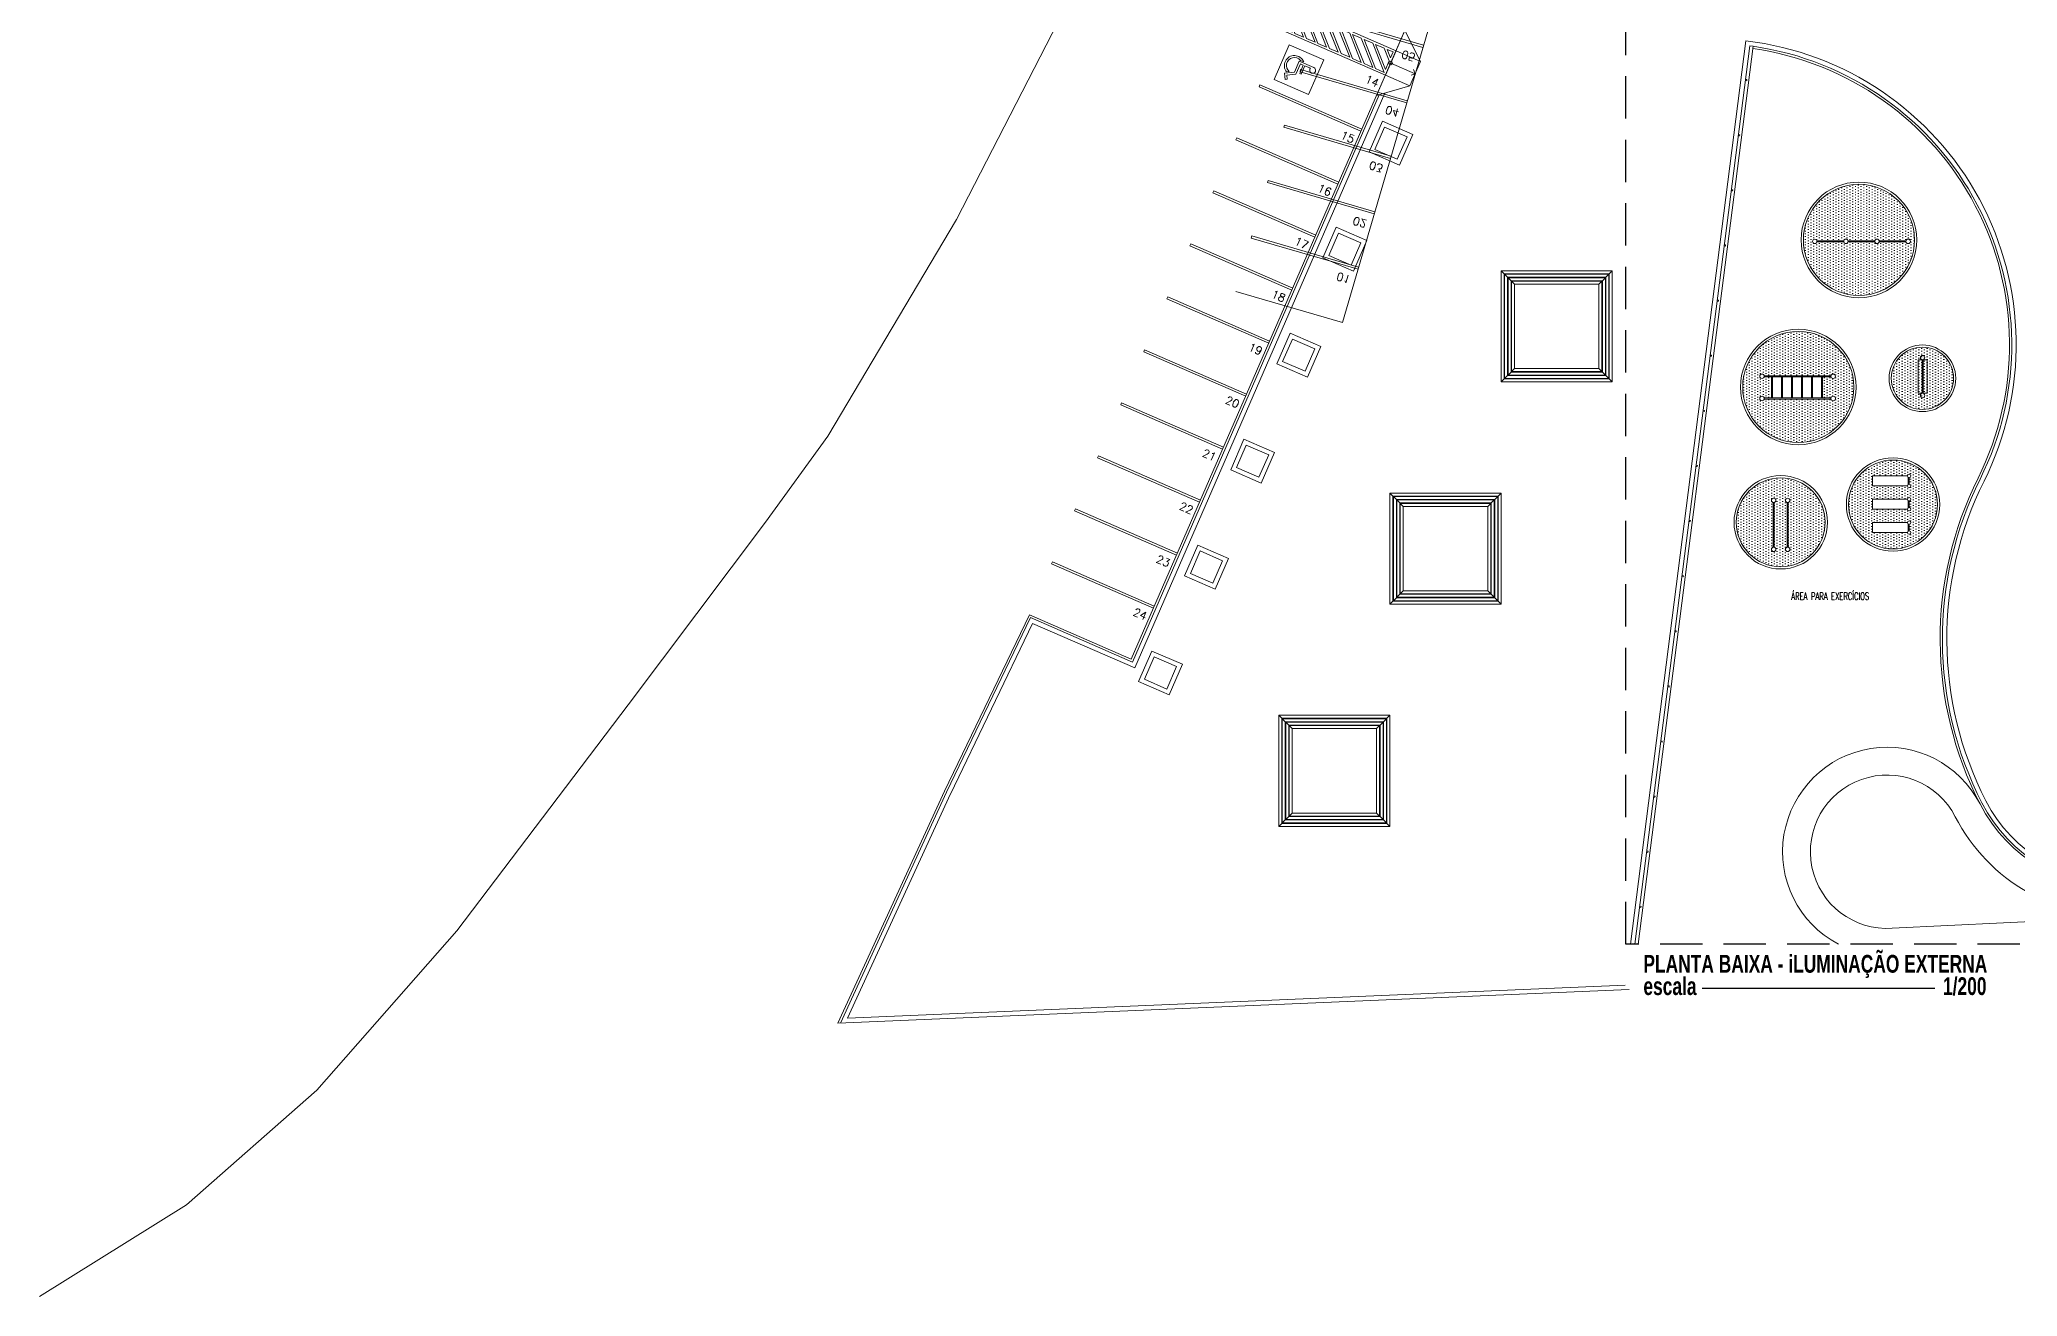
# Model space of a CAD drawing. Header units: millimetres. Extents: x 206 to 837, y 40 to 323.
# Drawn here: x 573.2 to 662.2, y 172.8 to 229.3 of the extents above; entities that cross this region are included whole.
import ezdxf
from ezdxf.enums import TextEntityAlignment as Align

# ---------------------------------------------------------------- set-up
doc = ezdxf.new("R2010")
doc.units = ezdxf.units.MM
doc.linetypes.add('HIDDEN', pattern=[9.525, 6.35, -3.175])
for name, color, linetype, lineweight in [('I-ARQ', 8, 'Continuous', 0), ('I-LAYOUT', 30, 'Continuous', 9), ('I-NORMO_ARQ', 9, 'Continuous', 0), ('I-TEXTOS', 2, 'Continuous', 25)]:
    doc.layers.add(name, color=color, linetype=linetype, lineweight=lineweight)
doc.styles.add('COTA250', font='ROMANS.SHX')
doc.styles.add('ROMANS', font='ROMANS.SHX', dxfattribs={"height": 0.25})
doc.styles.add('SANSSERIFBOLD', font='sasb____.pfb')

# ---------------------------------------------------------------- blocks, each defined once
blk = doc.blocks.new('A$C7A5F3391')
at = {"layer": 'I-ARQ', "ltscale": 10}
for p, q in [((0.135, 4.865), (0, 5)), ((0.29, 4.71), (0.155, 4.845)), ((0.445, 4.555), (0.31, 4.69)), ((0.465, 4.535), (0.6, 4.4)), ((4.535, 4.535), (4.4, 4.4)), ((4.555, 4.555), (4.69, 4.69)), ((4.71, 4.71), (4.845, 4.845)), ((4.865, 4.865), (5, 5)), ((0.135, 0.135), (0, 0)), ((0.29, 0.29), (0.155, 0.155)), ((0.445, 0.445), (0.31, 0.31)), ((0.465, 0.465), (0.6, 0.6)), ((4.535, 0.465), (4.4, 0.6)), ((4.555, 0.445), (4.69, 0.31)), ((4.71, 0.29), (4.845, 0.155)), ((4.865, 0.135), (5, 0))]:
    blk.add_line(p, q, dxfattribs=at)
for points in [[(0, 4.865), (0, 5), (5, 5), (5, 0), (4.865, 0)], [(5, 0.135), (5, 0), (0, 0), (0, 5), (0.135, 5)], [(0, 4.71), (0, 4.845)], [(0, 4.555), (0, 4.69)], [(0.135, 4.865), (0.135, 0.135), (4.865, 0.135)], [(4.865, 0.135), (4.865, 4.865), (0.135, 4.865)], [(0.155, 4.845), (4.845, 4.845), (4.845, 0.155), (0.155, 0.155), (0.155, 4.845)], [(0.29, 4.71), (0.29, 0.29), (4.71, 0.29)], [(0.29, 4.575), (0.29, 4.71), (4.71, 4.71), (4.71, 0.465)], [(4.71, 0.29), (4.71, 4.71), (0.29, 4.71)], [(4.535, 0.29), (0.29, 0.29), (0.29, 4.535)], [(4.535, 0.465), (0.465, 0.465), (0.465, 4.535)], [(4.535, 0), (4.4, 0)]]:
    blk.add_lwpolyline(points, dxfattribs=at)
for points in [[(4.69, 0.31), (0.31, 0.31), (0.31, 4.69), (4.69, 4.69), (4.69, 0.31)], [(4.555, 0.445), (4.555, 4.555), (0.445, 4.555), (0.445, 0.445), (4.555, 0.445)], [(0.465, 4.535), (0.465, 0.465), (4.535, 0.465), (4.535, 4.535)], [(4.4, 0.6), (4.4, 4.4), (0.6, 4.4), (0.6, 0.6), (4.4, 0.6)]]:
    blk.add_lwpolyline(points, close=True, dxfattribs=at)
blk = doc.blocks.new('A$C3C616FB4')
at = {"color": 0}
for points in [[(0.94, 1.12), (0.37, 1.12), (0.37, 0.92), (1.07, 0.92), (1.36, 0.42), (1.57, 0.55), (1.64, 0.44), (1.31, 0.25), (1, 0.79), (0.25, 0.79), (0.25, 1.79, -3.146264), (0.37, 1.61), (0.37, 1.22), (0.94, 1.22)], [(0.17, 1.06), (0.17, 0.84, 1.067989), (1.1, 0.47), (1.18, 0.33, -1.151299)]]:
    blk.add_lwpolyline(points, format="xyb", close=True, dxfattribs=at)
blk = doc.blocks.new('A$C293D0826')
for p, q in [((0.006, 0), (0.048, 0)), ((0.138, 0), (0.16, 0))]:
    blk.add_line(p, q)
for points in [[(0.006, 0), (0.008, 0.136, 0.152101), (0.003, 0.155, -0.324449), (0.004, 0.175, -0.029904), (0.091, 0.273, -0.842544), (0.134, 0.243), (0.102, 0.2)], [(0.102, 0.2), (0.169, 0.2, -0.9137), (0.172, 0.17), (0.16, 0.17), (0.16, 0)]]:
    blk.add_lwpolyline(points, format="xyb")
blk.add_lwpolyline([(0.138, 0), (0.138, 0.169), (0.076, 0.169), (0.047, 0.136), (0.048, 0)])
blk.add_circle((0.154, 0.298), 0.0333)
blk = doc.blocks.new('A$C440D491C')
at = {"layer": 'I-ARQ'}
for p, q in [((24.9, 5), (24.9, 0.91)), ((24.9, 5), (24.9, 0)), ((57.4, 5), (24.9, 5)), ((27.55, 5.003), (27.55, 0)), ((27.55, 5), (28.75, 5)), ((28.65, 4.903), (27.65, 3.903)), ((27.65, 4.9), (27.65, 4.61)), ((27.94, 4.9), (27.65, 4.9)), ((28.506, 4.9), (27.65, 4.044)), ((28.082, 4.9), (27.65, 4.468)), ((27.94, 4.9), (27.65, 4.61)), ((28.65, 4.478), (27.65, 3.478)), ((27.65, 4.468), (27.65, 4.044)), ((28.506, 4.9), (28.082, 4.9)), ((28.65, 4.9), (28.648, 4.9)), ((28.65, 4.9), (28.65, 4.478)), ((28.75, 5.002), (28.75, 0)), ((31.4, 5), (31.4, 0)), ((31.5, 5), (31.5, 0)), ((34, 5), (34, 0)), ((34.1, 5), (34.1, 0)), ((36.6, 5), (36.6, 0)), ((36.7, 5), (36.7, 0)), ((39.2, 5), (39.2, 0)), ((39.3, 5), (39.3, 0)), ((41.8, 5), (41.8, 0)), ((41.9, 5), (41.9, 0)), ((44.4, 5), (44.4, 0)), ((44.5, 5), (44.5, 0)), ((47, 5), (47, 0)), ((47.1, 5), (47.1, 0)), ((49.6, 5), (49.6, 0)), ((49.6, 5), (49.6, 0)), ((49.7, 5), (49.7, 0)), ((49.7, 5), (49.7, 0)), ((52.2, 5), (52.2, 0)), ((52.3, 5), (52.3, 0)), ((54.8, 5), (54.8, 0)), ((54.9, 5), (54.9, 0)), ((57.4, 5), (57.4, 0)), ((28.65, 4.337), (27.65, 3.337)), ((28.65, 3.913), (27.65, 2.913)), ((27.65, 3.478), (27.65, 3.903)), ((28.65, 3.771), (27.65, 2.771)), ((28.65, 4.337), (28.65, 3.913)), ((28.65, 3.771), (28.65, 3.347)), ((28.65, 3.347), (27.65, 2.347)), ((27.65, 2.913), (27.65, 3.337)), ((28.65, 3.206), (27.65, 2.206)), ((28.65, 2.781), (27.65, 1.781)), ((27.65, 2.347), (27.65, 2.771)), ((28.65, 3.206), (28.65, 2.781)), ((28.65, 2.64), (27.65, 1.64)), ((28.65, 2.216), (27.65, 1.216)), ((27.65, 1.781), (27.65, 2.206)), ((28.65, 2.074), (27.65, 1.074)), ((28.65, 2.64), (28.65, 2.216)), ((28.65, 2.074), (28.65, 1.65)), ((28.65, 1.65), (27.65, 0.65)), ((27.65, 1.216), (27.65, 1.64)), ((28.65, 1.508), (27.65, 0.508)), ((28.65, 1.084), (27.65, 0.1)), ((27.65, 0.65), (27.65, 1.074)), ((28.65, 0.943), (27.792, 0.1)), ((28.65, 1.508), (28.65, 1.084)), ((28.65, 0.943), (28.65, 0.519)), ((28.75, 0), (27.55, 0)), ((27.65, 0.1), (27.65, 0.508)), ((28.216, 0.1), (27.792, 0.1)), ((28.65, 0.519), (28.216, 0.1)), ((28.65, 0.377), (28.357, 0.1)), ((28.65, 0.1), (28.357, 0.1)), ((28.65, 0.377), (28.65, 0.1)), ((31.5, 0), (31.4, 0)), ((34.1, 0), (34, 0)), ((36.7, 0), (36.6, 0)), ((39.3, 0), (39.2, 0)), ((41.9, 0), (41.8, 0)), ((44.5, 0), (44.4, 0)), ((47.1, 0), (47, 0)), ((49.7, 0), (49.6, 0)), ((49.7, 0), (49.6, 0)), ((52.3, 0), (52.2, 0)), ((54.9, 0), (54.8, 0))]:
    blk.add_line(p, q, dxfattribs=at)
at = {"layer": 'I-LAYOUT'}
for points in [[(27.1, 0.484), (25.4, 0.484), (25.4, 2.184), (27.1, 2.184)], [(29.225, 0.484), (30.925, 0.484), (30.925, 2.184), (29.225, 2.184)]]:
    blk.add_lwpolyline(points, close=True, dxfattribs=at)
at = {"layer": 'I-LAYOUT', "xscale": -0.7200000006705523, "yscale": 0.7200000006705523, "zscale": 0.7200000000000001}
blk.add_blockref('A$C3C616FB4', (26.79, 0.627), dxfattribs=at)
at = {"layer": 'I-LAYOUT', "extrusion": (0, 0, -1), "xscale": 4, "yscale": 4, "zscale": -4}
blk.add_blockref('A$C293D0826', (-30.462, 0.756), dxfattribs=at)
at = {"layer": 'I-ARQ', "style": 'COTA250', "text_generation_flag": 2}
for s, p in [('12', (25.583, 4.483)), ('11', (29.446, 4.48)), ('10', (32.046, 4.48)), ('09', (34.646, 4.48)), ('08', (37.246, 4.48)), ('07', (39.846, 4.48)), ('06', (42.446, 4.48)), ('05', (45.046, 4.48)), ('04', (47.646, 4.48)), ('03', (50.246, 4.48)), ('02', (52.846, 4.48)), ('01', (55.454, 4.48))]:
    blk.add_text(s, height=0.36, rotation=270, dxfattribs=at).set_placement(p, align=Align.MIDDLE_CENTER)
blk = doc.blocks.new('A$C2D12074D')
at = {"layer": 'I-ARQ'}
for p, q in [((0, 5), (0, 0.91)), ((0, 5), (0, 0)), ((32.5, 5), (0, 5)), ((2.65, 5.003), (2.65, 0)), ((2.65, 5), (3.85, 5)), ((3.75, 4.903), (2.75, 3.903)), ((2.75, 4.9), (2.75, 4.61)), ((3.04, 4.9), (2.75, 4.9)), ((3.606, 4.9), (2.75, 4.044)), ((3.182, 4.9), (2.75, 4.468)), ((3.04, 4.9), (2.75, 4.61)), ((3.75, 4.478), (2.75, 3.478)), ((2.75, 4.468), (2.75, 4.044)), ((3.606, 4.9), (3.182, 4.9)), ((3.75, 4.9), (3.747, 4.9)), ((3.75, 4.9), (3.75, 4.478)), ((3.85, 5.002), (3.85, 0)), ((6.5, 5), (6.5, 0)), ((6.6, 5), (6.6, 0)), ((9.1, 5), (9.1, 0)), ((9.2, 5), (9.2, 0)), ((11.7, 5), (11.7, 0)), ((11.8, 5), (11.8, 0)), ((14.3, 5), (14.3, 0)), ((14.4, 5), (14.4, 0)), ((16.9, 5), (16.9, 0)), ((17, 5), (17, 0)), ((19.5, 5), (19.5, 0)), ((19.6, 5), (19.6, 0)), ((22.1, 5), (22.1, 0)), ((22.2, 5), (22.2, 0)), ((24.7, 5), (24.7, 0)), ((24.7, 5), (24.7, 0)), ((24.8, 5), (24.8, 0)), ((24.8, 5), (24.8, 0)), ((27.3, 5), (27.3, 0)), ((27.4, 5), (27.4, 0)), ((29.9, 5), (29.9, 0)), ((30, 5), (30, 0)), ((32.5, 5), (32.5, 0)), ((3.75, 4.337), (2.75, 3.337)), ((3.75, 3.913), (2.75, 2.913)), ((2.75, 3.478), (2.75, 3.903)), ((3.75, 3.771), (2.75, 2.771)), ((3.75, 4.337), (3.75, 3.913)), ((3.75, 3.771), (3.75, 3.347)), ((3.75, 3.347), (2.75, 2.347)), ((2.75, 2.913), (2.75, 3.337)), ((3.75, 3.206), (2.75, 2.206)), ((3.75, 2.781), (2.75, 1.781)), ((2.75, 2.347), (2.75, 2.771)), ((3.75, 3.206), (3.75, 2.781)), ((3.75, 2.64), (2.75, 1.64)), ((3.75, 2.216), (2.75, 1.216)), ((2.75, 1.781), (2.75, 2.206)), ((3.75, 2.074), (2.75, 1.074)), ((3.75, 2.64), (3.75, 2.216)), ((3.75, 2.074), (3.75, 1.65)), ((3.75, 1.65), (2.75, 0.65)), ((2.75, 1.216), (2.75, 1.64)), ((3.75, 1.508), (2.75, 0.508)), ((3.75, 1.084), (2.75, 0.1)), ((2.75, 0.65), (2.75, 1.074)), ((3.75, 0.943), (2.891, 0.1)), ((3.75, 1.508), (3.75, 1.084)), ((3.75, 0.943), (3.75, 0.519)), ((3.85, 0), (2.65, 0)), ((2.75, 0.1), (2.75, 0.508)), ((3.316, 0.1), (2.891, 0.1)), ((3.75, 0.519), (3.316, 0.1)), ((3.75, 0.377), (3.457, 0.1)), ((3.75, 0.1), (3.457, 0.1)), ((3.75, 0.377), (3.75, 0.1)), ((6.6, 0), (6.5, 0)), ((9.2, 0), (9.1, 0)), ((11.8, 0), (11.7, 0)), ((14.4, 0), (14.3, 0)), ((17, 0), (16.9, 0)), ((19.6, 0), (19.5, 0)), ((22.2, 0), (22.1, 0)), ((24.8, 0), (24.7, 0)), ((24.8, 0), (24.7, 0)), ((27.4, 0), (27.3, 0)), ((30, 0), (29.9, 0))]:
    blk.add_line(p, q, dxfattribs=at)
at = {"layer": 'I-LAYOUT'}
for points in [[(2.2, 0.484), (0.5, 0.484), (0.5, 2.184), (2.2, 2.184)], [(4.325, 0.484), (6.025, 0.484), (6.025, 2.184), (4.325, 2.184)]]:
    blk.add_lwpolyline(points, close=True, dxfattribs=at)
at = {"layer": 'I-LAYOUT', "extrusion": (0, 0, -1), "xscale": -4, "yscale": 4, "zscale": -4}
blk.add_blockref('A$C293D0826', (-0.963, 0.756), dxfattribs=at)
at = {"layer": 'I-LAYOUT', "xscale": 0.7200000006705523, "yscale": 0.7200000006705523, "zscale": 0.7200000006705523}
blk.add_blockref('A$C3C616FB4', (4.635, 0.627), dxfattribs=at)
at = {"layer": 'I-ARQ', "style": 'COTA250'}
for s, p in [('13', (0.477, 4.558)), ('14', (4.327, 4.56)), ('15', (7.077, 4.558)), ('16', (9.677, 4.558)), ('17', (12.277, 4.558)), ('18', (14.877, 4.558)), ('19', (17.477, 4.558)), ('20', (20.077, 4.558)), ('21', (22.677, 4.558)), ('22', (25.277, 4.558)), ('23', (27.877, 4.558)), ('24', (30.477, 4.558))]:
    blk.add_text(s, height=0.36, rotation=90, dxfattribs=at).set_placement(p, align=Align.MIDDLE_CENTER)
blk = doc.blocks.new('A$C70E94E78')
at = {"layer": 'I-ARQ', "linetype": 'Continuous', "ltscale": 3}
for p, q in [((1.6, 1.28), (1.459, 1.138)), ((1.6, 1.28), (1.6, 0.08)), ((1.6, 1.28), (1.741, 1.138)), ((0, 0.08), (3.2, 0.08))]:
    blk.add_line(p, q, dxfattribs=at)
for points in [[(1, 1.28), (0, 0.08)], [(2.2, 0.08), (2.2, 1.28), (1, 1.28), (1, 0.08)], [(2.2, 1.28), (3.2, 0.08)]]:
    blk.add_lwpolyline(points, dxfattribs=at)
blk.add_circle((1.6, 0.08), 0.0798, dxfattribs=at)
blk = doc.blocks.new('01')
at = {"layer": 'I-ARQ'}
for p, q in [((1877.194, 962.195), (1879.197, 962.195)), ((1877.194, 962.145), (1879.197, 962.145)), ((1877.195, 961.566), (1879.198, 961.566)), ((1877.195, 961.516), (1879.198, 961.516))]:
    blk.add_line(p, q, dxfattribs=at)
for centre in [(1877.095, 962.17), (1879.295, 962.171), (1877.095, 961.541), (1879.295, 961.541)]:
    blk.add_circle(centre, 0.1, dxfattribs=at)
blk = doc.blocks.new('A$C3AF01359')
at = {"layer": 'I-ARQ'}
h = blk.add_hatch(dxfattribs=at)
h.set_pattern_fill('DOTS', color=256, scale=2, style=0)
h.set_pattern_definition([(0, (0.1, 0.1), (0.0625, 0.125), [0, -0.125])])
h.paths.add_polyline_path([(0.1, 2.1, 1), (4.1, 2.1, 1)])
h.paths.add_polyline_path([(3.219, 2.437, -0.881018), (3.416, 2.412, -0.881018), (3.219, 2.387), (1.212, 2.387, -0.881018), (1.016, 2.412, -0.881018), (1.212, 2.437)], flags=16)
h.paths.add_polyline_path([(3.219, 1.807, -0.881018), (3.416, 1.782, -0.881018), (3.219, 1.757), (1.213, 1.757, -0.886957), (1.016, 1.781, -0.875093), (1.212, 1.807)], flags=16)
for radius in [2.1, 2]:
    blk.add_circle((2.1, 2.1), radius, dxfattribs=at)
at = {"layer": 'I-ARQ', "rotation": 179.9998712936228}
blk.add_blockref('01', (1880.413, 963.948), dxfattribs=at)
blk = doc.blocks.new('5')
at = {"layer": 'I-ARQ'}
for p, q in [((-3.102, 1.027), (-0.099, 1.027)), ((-3.102, 0.977), (-0.099, 0.977)), ((-2.725, 0.977), (-2.725, 0.025)), ((-2.675, 0.977), (-2.675, 0.025)), ((-2.275, 0.977), (-2.275, 0.025)), ((-2.225, 0.977), (-2.225, 0.025)), ((-1.825, 0.977), (-1.825, 0.025)), ((-1.775, 0.977), (-1.775, 0.025)), ((-1.375, 0.977), (-1.375, 0.025)), ((-1.325, 0.977), (-1.325, 0.025)), ((-0.925, 0.977), (-0.925, 0.025)), ((-0.875, 0.977), (-0.875, 0.025)), ((-0.475, 0.977), (-0.475, 0.025)), ((-0.425, 0.977), (-0.425, 0.025)), ((-3.1, 0.025), (-0.097, 0.025)), ((-3.1, -0.025), (-0.097, -0.025))]:
    blk.add_line(p, q, dxfattribs=at)
for centre in [(-3.2, 1.002), (0, 1.003), (-3.2, 0), (0, 0)]:
    blk.add_circle(centre, 0.1, dxfattribs=at)
blk = doc.blocks.new('A$C3DA76D2A')
at = {"layer": 'I-ARQ'}
h = blk.add_hatch(dxfattribs=at)
h.set_pattern_fill('DOTS', color=256, scale=2, style=0)
h.set_pattern_definition([(0, (0.1, 0.1), (0.0625, 0.125), [0, -0.125])])
h.paths.add_polyline_path([(0.1, 2.6, 1), (5.1, 2.6, 1)])
h.paths.add_polyline_path([(3.142, 1.067, -0.345614), (3.218, 0.97, -1), (3.018, 0.97, -0.338379), (3.092, 1.067), (3.092, 1.395), (2.14, 1.395), (2.14, 1.067, -0.341886), (2.215, 0.97, -1), (2.015, 0.97, -0.342111), (2.09, 1.067), (2.091, 4.074, -0.341886), (2.016, 4.17, -1), (2.216, 4.17, -0.342111), (2.141, 4.074), (2.141, 3.695), (3.093, 3.695), (3.093, 4.073, -0.341886), (3.018, 4.17, -1), (3.218, 4.17, -0.342111), (3.143, 4.073)], flags=16)
for radius in [2.6, 2.5]:
    blk.add_circle((2.6, 2.6), radius, dxfattribs=at)
at = {"layer": 'I-ARQ', "rotation": 269.976753056994}
blk.add_blockref('5', (2.115, 0.97), dxfattribs=at)
blk = doc.blocks.new('03')
at = {"layer": 'I-ARQ'}
for p, q in [((-4.103, 0.02), (-2.9, 0.02)), ((-2.703, 0.02), (-1.497, 0.02)), ((-1.305, 0.025), (-0.097, 0.025)), ((-4.103, -0.03), (-2.897, -0.03)), ((-2.703, -0.03), (-1.497, -0.03)), ((-1.302, -0.025), (-0.1, -0.025))]:
    blk.add_line(p, q, dxfattribs=at)
for centre in [(-4.2, -0.005), (-2.8, -0.005), (-1.4, -0.005), (0, 0)]:
    blk.add_circle(centre, 0.1, dxfattribs=at)
blk = doc.blocks.new('A$C58420811')
at = {"layer": 'I-ARQ'}
h = blk.add_hatch(dxfattribs=at)
h.set_pattern_fill('DOTS', color=256, scale=2, style=0)
h.set_pattern_definition([(0, (0, 0), (0.0625, 0.125), [0, -0.125])])
h.paths.add_polyline_path([(0.6, 3.1, 1), (5.6, 3.1, 1)])
h.paths.add_polyline_path([(3.265, 3.914, -0.34231), (3.19, 3.817), (3.189, 2.61, -0.341687), (3.264, 2.514, -0.328756), (3.193, 2.418), (3.192, 1.21, -0.341687), (3.267, 1.113, -1), (3.067, 1.113, -0.34231), (3.142, 1.21), (3.143, 2.416, -0.355179), (3.064, 2.514, -0.34231), (3.139, 2.61), (3.14, 3.817, -0.341687), (3.065, 3.914, -0.34231), (3.14, 4.01), (3.142, 5.217, -0.341687), (3.067, 5.314, -1), (3.267, 5.314, -0.34231), (3.192, 5.217), (3.19, 4.01, -0.341687)], flags=16)
for radius in [2.6, 2.5]:
    blk.add_circle((3.1, 3.1), radius, dxfattribs=at)
at = {"layer": 'I-ARQ', "rotation": 269.9359349999842}
blk.add_blockref('03', (3.167, 1.113), dxfattribs=at)
blk = doc.blocks.new('04')
at = {"layer": 'I-ARQ'}
for p, q in [((0, 0), (0, 0.45)), ((0, 0.45), (1.575, 0.45)), ((0, 0), (1.575, 0)), ((1.6, 0.056), (1.6, 0.394)), ((1.65, 0.075), (1.65, 0.375))]:
    blk.add_line(p, q, dxfattribs=at)
for centre in [(1.65, 0.45), (1.65, 0)]:
    blk.add_circle(centre, 0.075, dxfattribs=at)
blk = doc.blocks.new('A$C77C96547')
at = {"layer": 'I-ARQ'}
h = blk.add_hatch(dxfattribs=at)
h.set_pattern_fill('DOTS', color=256, scale=2, style=0)
h.set_pattern_definition([(0, (0.1, 0.1), (0.0625, 0.125), [0, -0.125])])
h.paths.add_polyline_path([(0.1, 2.1, 1), (4.1, 2.1, 1)])
h.paths.add_polyline_path([(2.39, 2.826, -0.414214), (2.315, 2.751), (2.315, 1.176), (1.865, 1.176), (1.865, 2.751, -0.414214), (1.79, 2.826, -1), (1.94, 2.826), (2.24, 2.826, -1)], flags=16)
h.paths.add_polyline_path([(2.99, 2.826), (3.29, 2.826, -1), (3.44, 2.826, -0.414214), (3.365, 2.751), (3.365, 1.176), (2.915, 1.176), (2.915, 2.751, -0.414214), (2.84, 2.826, -1)], flags=16)
h.paths.add_polyline_path([(1.34, 2.826, -0.414214), (1.265, 2.751), (1.265, 1.176), (0.815, 1.176), (0.815, 2.751, -0.414214), (0.74, 2.826, -1), (0.89, 2.826), (1.19, 2.826, -1)], flags=16)
for radius in [2.1, 2]:
    blk.add_circle((2.1, 2.1), radius, dxfattribs=at)
at = {"layer": 'I-ARQ', "xscale": -1, "rotation": 270.0001287530679}
for p in [(0.815, 1.176), (1.865, 1.176), (2.915, 1.176)]:
    blk.add_blockref('04', p, dxfattribs=at)
blk = doc.blocks.new('02')
at = {"layer": 'I-ARQ'}
for p, q in [((-1.503, 0.175), (0.003, 0.175)), ((-1.5, 0.4), (-1.5, 0.225)), ((-1.5, 0.4), (0, 0.4)), ((-1.5, 0.225), (0.003, 0.225)), ((-1.5, 0.175), (-1.5, 0)), ((0, 0), (-1.5, 0)), ((0, 0.4), (0, 0.225)), ((0, 0.175), (0, 0))]:
    blk.add_line(p, q, dxfattribs=at)
for centre in [(-1.6, 0.2), (0.1, 0.2)]:
    blk.add_circle(centre, 0.1, dxfattribs=at)
blk = doc.blocks.new('A$C1ED3793C')
at = {"layer": 'I-ARQ'}
h = blk.add_hatch(dxfattribs=at)
h.set_pattern_fill('DOTS', color=256, scale=2, style=0)
h.set_pattern_definition([(0, (0.1, 0.1), (0.0625, 0.125), [0, -0.125])])
h.paths.add_polyline_path([(2.9, 1.5, 1), (0.1, 1.5, 1)])
for radius in [1.5, 1.4]:
    blk.add_circle((1.5, 1.5), radius, dxfattribs=at)
at = {"layer": 'I-ARQ', "rotation": 359.9998712936226}
blk.add_blockref('02', (2.171, 1.308), dxfattribs=at)
blk = doc.blocks.new('CERCA')
at = {"layer": 'I-ARQ'}
blk.add_lwpolyline([(-0.025, 0), (0.025, 0), (0.025, -0.06), (-0.025, -0.06)], close=True, dxfattribs=at)

msp = doc.modelspace()

# ---------------------------------------------------------------- linework, layer by layer
at = {"linetype": 'HIDDEN', "ltscale": 0.3}
msp.add_lwpolyline([(644.545, 303.79), (779.432, 303.79), (779.432, 188.6), (644.545, 188.6)], close=True, dxfattribs=at)
at = {"layer": 'I-ARQ'}
for p, q in [((649.948, 229.241), (644.748, 188.6)), ((650.121, 229.019), (644.949, 188.6)), ((650.27, 228.998), (645.1, 188.6)), ((650.121, 229.019), (650.27, 229)), ((622.456, 201.033), (633.704, 226.887)), ((622.353, 201.296), (633.454, 226.814)), ((613.897, 195.486), (617.714, 203.418)), ((613.987, 195.442), (617.764, 203.292)), ((614.168, 195.356), (617.861, 203.032)), ((617.764, 203.292), (622.353, 201.296)), ((617.861, 203.032), (622.456, 201.033)), ((609.107, 185.047), (613.897, 195.486)), ((609.219, 185.052), (613.988, 195.443)), ((609.537, 185.266), (614.169, 195.358)), ((656.526, 189.317), (765.563, 194.58)), ((644.688, 186.561), (609.107, 185.047)), ((644.511, 186.754), (609.537, 185.266))]:
    msp.add_line(p, q, dxfattribs=at)
at = {"layer": 'I-ARQ', "flags": 128}
msp.add_lwpolyline([(629.169, 300.313), (635.812, 300.049), (637.206, 299.536), (638.849, 298.191), (640.592, 295.81), (638.073, 285.778), (633.272, 268.236), (626.247, 245.846), (621.151, 234.279), (614.431, 221.206), (608.653, 211.46), (605.848, 207.583), (599.676, 199.366), (591.967, 189.194), (585.667, 182.025), (579.795, 176.872), (573.192, 172.751)], dxfattribs=at)
at = {"layer": 'I-ARQ'}
for points in [[(634.369, 223.653), (632.994, 224.252), (633.592, 225.627), (634.968, 225.029)], [(634.266, 223.916), (633.257, 224.355), (633.696, 225.364), (634.704, 224.925)], [(632.295, 218.885), (630.919, 219.483), (631.518, 220.859), (632.893, 220.26)], [(632.191, 219.148), (631.182, 219.587), (631.621, 220.596), (632.63, 220.157)], [(630.22, 214.117), (628.845, 214.715), (629.443, 216.09), (630.819, 215.492)], [(630.117, 214.38), (629.108, 214.819), (629.547, 215.827), (630.555, 215.388)], [(628.146, 209.348), (626.77, 209.947), (627.369, 211.322), (628.744, 210.724)], [(628.042, 209.611), (627.033, 210.05), (627.472, 211.059), (628.481, 210.62)], [(626.071, 204.58), (624.696, 205.178), (625.294, 206.554), (626.67, 205.955)], [(625.968, 204.843), (624.959, 205.282), (625.398, 206.291), (626.406, 205.852)], [(623.999, 199.817), (622.623, 200.415), (623.222, 201.79), (624.597, 201.192)], [(623.895, 200.08), (622.887, 200.519), (623.325, 201.527), (624.334, 201.088)]]:
    msp.add_lwpolyline(points, close=True, dxfattribs=at)
msp.add_lwpolyline([(667, 191.113, -0.292614), (660.476, 194.908)], format="xyb", dxfattribs=at)
for centre, radius, start, end in [((648.342, 215.575), 13.761, 333.49428, 83.29685), ((648.342, 215.575), 13.461, 333.49428, 81.82017), ((648.342, 215.575), 13.561, 333.49428, 81.82672), ((674.91, 202.325), 16.228, 153.49428, 207.19498), ((674.91, 202.325), 16.128, 153.49428, 207.19498), ((674.91, 202.325), 15.928, 153.49428, 207.19498), ((656.295, 192.76), 4.7, 27.19498, 242.24466), ((656.295, 192.76), 3.45, 27.19498, 273.83196), ((666.702, 198.107), 7, 207.19498, 272.43592), ((666.702, 198.107), 6.9, 207.19498, 272.43592), ((666.702, 198.107), 6.7, 207.19498, 272.43592), ((666.702, 198.107), 8.25, 207.19498, 273.16021)]:
    msp.add_arc(centre, radius, start, end, dxfattribs=at)
at = {"layer": 'I-TEXTOS', "color": 4}
msp.add_line((647.972, 186.626), (658.443, 186.626), dxfattribs=at)

# ---------------------------------------------------------------- block references
at = {"layer": 'I-ARQ'}
for name, p, rotation in [('A$C70E94E78', (634.533, 229.744), 246.4881375295979), ('CERCA', (649.924, 227.481), 82.70829791351134), ('CERCA', (649.607, 225.001), 82.70829791351134), ('CERCA', (649.29, 222.522), 82.70829791351134), ('A$C58420811', (651.93, 223.388), 270), ('CERCA', (648.972, 220.042), 82.70829791351134), ('A$C7A5F3391', (638.936, 218.898), 270), ('CERCA', (648.655, 217.562), 82.70829791351134), ('A$C3DA76D2A', (649.701, 216.269), 270), ('A$C1ED3793C', (656.386, 215.56), 270), ('CERCA', (648.338, 215.082), 82.70829791351134), ('CERCA', (648.02, 212.602), 82.70829791351134), ('CERCA', (647.703, 210.123), 82.70829791351134), ('A$C77C96547', (654.463, 210.483), 270), ('A$C3AF01359', (649.413, 209.682), 270), ('A$C7A5F3391', (633.936, 208.898), 270), ('CERCA', (647.386, 207.643), 82.70829791351134), ('CERCA', (647.069, 205.163), 82.70829791351134), ('CERCA', (646.751, 202.683), 82.70829791351134), ('CERCA', (646.434, 200.204), 82.70829791351134), ('A$C7A5F3391', (628.936, 198.898), 270), ('CERCA', (646.117, 197.724), 82.70829791351134), ('CERCA', (645.799, 195.244), 82.70829791351134), ('CERCA', (645.482, 192.764), 82.70829791351134), ('CERCA', (645.165, 190.284), 82.70829791351134), ('CERCA', (645.933, 186.614), 182.4362404062261)]:
    msp.add_blockref(name, p, dxfattribs=dict(at, rotation=rotation))
at = {"layer": 'I-LAYOUT'}
for name, p, rotation in [('A$C440D491C', (643.108, 273.061), 253.6996506391844), ('A$C2D12074D', (630.679, 233.22), 246.4881375269411)]:
    msp.add_blockref(name, p, dxfattribs=dict(at, rotation=rotation))

# ---------------------------------------------------------------- texts
at = {"layer": 'I-NORMO_ARQ', "style": 'ROMANS', "width": 0.7}
msp.add_text('ÁREA PARA EXERCÍCIOS', height=0.32, dxfattribs=at).set_placement((653.74, 204.257), align=Align.MIDDLE_CENTER)
at = {"layer": 'I-TEXTOS', "color": 4, "style": 'SANSSERIFBOLD', "width": 0.7}
for s, p in [('PLANTA BAIXA - iLUMINAÇÃO EXTERNA', (645.334, 187.318)), ('escala                                                   1/200', (645.334, 186.312))]:
    msp.add_text(s, height=0.8, dxfattribs=at).set_placement(p)

doc.saveas('drawing.dxf')
